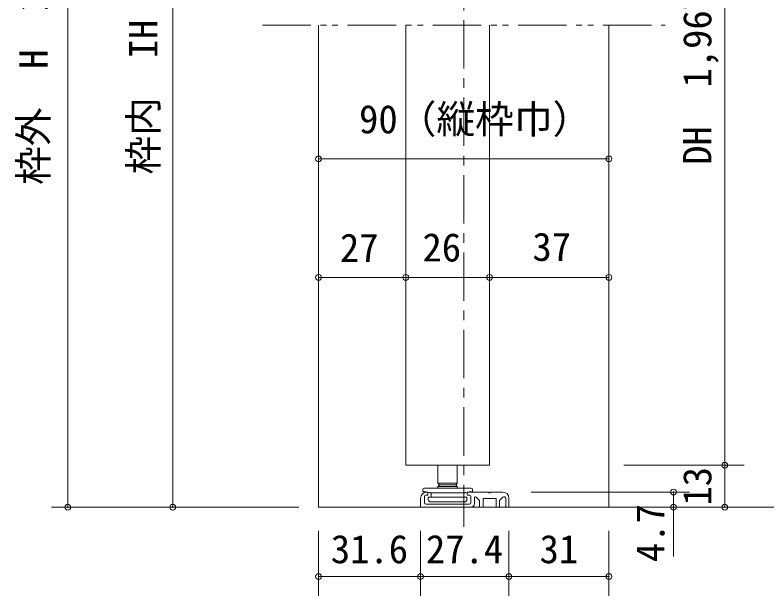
# Model space of a CAD drawing. Units: millimetres on the paper, enlarged 5 times, with parts at other scales. Extents: x -977 to 998, y -673 to 718.
# Drawn here: x -608.4 to -220, y -11.9 to 288.2 of the extents above; entities that cross this region are included whole.
import ezdxf
from ezdxf.enums import TextEntityAlignment as Align

# ---------------------------------------------------------------- set-up
doc = ezdxf.new("R2010")
doc.units = ezdxf.units.MM
doc.header["$LTSCALE"] = 5
doc.header["$PDMODE"] = 32
doc.header["$PDSIZE"] = 3
doc.linetypes.add('CHAIN1', pattern=[8, 5, -1, 1, -1])
doc.linetypes.add('DOUBLE_CHAIN1', pattern=[8.8, 5, -1, 0.6, -0.6, 0.6, -1])
doc.layers.add('3-1_四方枠', color=3, linetype='Continuous', lineweight=20)
doc.styles.add('ＭＳ ゴシック', font='')
doc.styles.get('ＭＳ ゴシック').set_extended_font_data('MS Gothic')

msp = doc.modelspace()

# ---------------------------------------------------------------- linework, layer by layer
at = {"layer": '3-1_四方枠', "color": 4, "linetype": 'CHAIN1', "lineweight": 9}
msp.add_line((-376.651, 525.522), (-376.651, 23.746), dxfattribs=at)
at = {"layer": '3-1_四方枠', "color": 4, "lineweight": 9}
for p, q in [((-581.2, 513.559), (-581.2, 33.922)), ((-241.848, 55.589), (-241.848, 453.559)), ((-526.981, 403.558), (-526.981, 33.922)), ((-451.651, 205.502), (-451.651, 247.168)), ((-451.651, 213.835), (-301.651, 213.835)), ((-406.651, 144.327), (-406.651, 202.165)), ((-363.317, 144.327), (-363.317, 202.165)), ((-451.651, 115.994), (-451.651, 173.832)), ((-231.848, 55.589), (-293.974, 55.589)), ((-231.848, 55.589), (-293.974, 55.589)), ((-241.848, 37.255), (-241.848, 55.589)), ((-241.848, 33.922), (-241.848, 55.589)), ((-259.984, 41.755), (-341.854, 41.755)), ((-268.317, 8.5), (-268.317, 41.755)), ((-589.533, 33.922), (-461.911, 33.922)), ((-231.848, 33.922), (-293.974, 33.922)), ((-259.984, 33.922), (-293.317, 33.922)), ((-451.651, -11.93), (-451.651, 21.77)), ((-398.985, -11.93), (-398.985, 21.77)), ((-353.315, -11.93), (-353.315, 21.77)), ((-301.651, -11.93), (-301.651, 21.77)), ((-451.651, -1.93), (-398.985, -1.93)), ((-398.985, -1.93), (-353.315, -1.93)), ((-353.315, -1.93), (-301.651, -1.93))]:
    msp.add_line(p, q, dxfattribs=at)
at = {"layer": '3-1_四方枠', "color": 7, "linetype": 'DOUBLE_CHAIN1'}
msp.add_line((-480.615, 282.966), (-272.686, 282.966), dxfattribs=at)
at = {"layer": '3-1_四方枠', "color": 8, "lineweight": 18}
for p, q in [((-451.651, 282.966), (-451.651, 33.922)), ((-301.651, 282.966), (-301.651, 33.922)), ((-451.651, 33.922), (-301.651, 33.922))]:
    msp.add_line(p, q, dxfattribs=at)
at = {"layer": '3-1_四方枠', "color": 1, "lineweight": 18}
for p, q in [((-406.651, 55.589), (-406.651, 282.966)), ((-363.317, 282.966), (-363.317, 55.589)), ((-363.317, 55.589), (-406.651, 55.589))]:
    msp.add_line(p, q, dxfattribs=at)
at = {"layer": '3-1_四方枠'}
for p, q in [((-389.984, 46.291), (-389.984, 55.589)), ((-379.984, 55.589), (-379.984, 46.291)), ((-397.818, 42.958), (-397.818, 41.791)), ((-372.983, 43.791), (-396.985, 43.791)), ((-389.984, 46.291), (-379.984, 46.291)), ((-389.151, 45.458), (-389.984, 46.291)), ((-389.984, 44.625), (-389.151, 45.458)), ((-389.984, 44.625), (-389.984, 43.791)), ((-389.984, 44.625), (-379.984, 44.625)), ((-384.984, 45.458), (-389.151, 45.458)), ((-380.817, 45.458), (-389.151, 45.458)), ((-380.817, 45.458), (-384.984, 45.458)), ((-380.817, 45.458), (-379.984, 46.291)), ((-380.817, 45.458), (-379.984, 44.625)), ((-379.984, 43.791), (-379.984, 44.625)), ((-372.15, 42.958), (-372.15, 41.791)), ((-396.143, 41.791), (-397.818, 41.791)), ((-396.985, 39.589), (-396.985, 36.255)), ((-395.485, 40.089), (-396.485, 40.089)), ((-394.104, 41.468), (-396.143, 41.791)), ((-395.151, 41.256), (-395.151, 40.422)), ((-393.734, 39.124), (-394.985, 39.124)), ((-394.985, 39.124), (-394.985, 37.958)), ((-393.401, 39.124), (-393.734, 39.124)), ((-376.567, 41.357), (-393.401, 41.357)), ((-393.401, 40.645), (-393.401, 39.458)), ((-376.567, 39.124), (-393.401, 39.124)), ((-376.567, 40.645), (-376.567, 39.458)), ((-376.233, 39.124), (-376.567, 39.124)), ((-374.983, 39.124), (-376.233, 39.124)), ((-373.824, 41.791), (-375.864, 41.468)), ((-374.983, 39.124), (-374.983, 37.958)), ((-374.816, 41.256), (-374.816, 40.422)), ((-374.483, 40.089), (-373.483, 40.089)), ((-374.316, 41.756), (-371.65, 41.756)), ((-372.15, 41.791), (-373.824, 41.791)), ((-372.983, 39.589), (-372.983, 36.255)), ((-363.816, 41.756), (-371.65, 41.756)), ((-368.629, 37.485), (-370.296, 39.152)), ((-363.316, 41.256), (-363.816, 41.756)), ((-363.316, 41.256), (-362.816, 41.756)), ((-356.649, 41.756), (-362.816, 41.756)), ((-358.149, 37.339), (-356.404, 39.083)), ((-398.985, 38.422), (-398.985, 33.922)), ((-384.984, 35.422), (-396.151, 35.422)), ((-376.317, 36.624), (-393.651, 36.624)), ((-373.816, 35.422), (-384.984, 35.422)), ((-371.15, 38.798), (-371.15, 35.589)), ((-366.649, 33.922), (-366.649, 38.255)), ((-360.149, 38.422), (-366.483, 38.422)), ((-359.982, 33.922), (-359.982, 38.255)), ((-358.149, 33.922), (-358.149, 37.339)), ((-353.315, 33.922), (-353.315, 38.422)), ((-384.984, 33.922), (-398.985, 33.922)), ((-372.816, 33.922), (-384.984, 33.922)), ((-358.149, 33.922), (-359.982, 33.922))]:
    msp.add_line(p, q, dxfattribs=at)
at = {"layer": '3-1_四方枠', "linetype": 'DOUBLE_CHAIN1'}
for p, q in [((-393.401, 41.357), (-394.104, 41.468)), ((-375.864, 41.468), (-376.567, 41.357)), ((-368.629, 37.485), (-368.483, 37.339)), ((-368.483, 37.339), (-368.483, 37.132))]:
    msp.add_line(p, q, dxfattribs=at)
at = {"layer": '3-1_四方枠', "color": 7, "lineweight": 18}
msp.add_line((-162.014, 33.922), (-451.651, 33.922), dxfattribs=at)
at = {"layer": '3-1_四方枠', "color": 4, "lineweight": 9}
msp.add_lwpolyline([(-451.651, 152.661), (-363.651, 152.661), (-301.651, 152.661)], dxfattribs=at)
at = {"layer": '3-1_四方枠'}
for points in [[(-366.649, 33.922), (-368.483, 33.922), (-368.483, 37.132)], [(-353.315, 33.922), (-354.982, 33.922), (-354.982, 38.494)]]:
    msp.add_lwpolyline(points, dxfattribs=at)
for centre, radius, start, end in [((-396.985, 42.958), 0.833, 90, 180), ((-372.983, 42.958), 0.833, 0, 90), ((-395.651, 38.422), 3.334, 90.00002, 180.00002), ((-396.485, 39.589), 0.5, 90, 180), ((-395.651, 41.256), 0.5, 0, 90.00002), ((-395.485, 40.422), 0.333, 270, 0.00002), ((-394.234, 40.645), 0.833, 0, 81), ((-393.734, 39.458), 0.333, 270, 0), ((-375.733, 40.645), 0.833, 99.00002, 180), ((-376.233, 39.458), 0.333, 180, 270), ((-374.316, 41.256), 0.5, 90, 180.00002), ((-374.483, 40.422), 0.333, 180.00002, 270), ((-373.483, 39.589), 0.5, 0, 90), ((-370.65, 38.798), 0.5, 45, 180.00002), ((-356.649, 38.422), 3.334, 0, 90), ((-355.815, 38.494), 0.833, 0, 135), ((-396.151, 36.255), 0.833, 180, 270), ((-393.651, 37.958), 1.333, 180, 270), ((-376.317, 37.958), 1.333, 270, 0), ((-373.816, 36.255), 0.833, 270, 0), ((-372.816, 35.589), 1.667, 270, 0), ((-368.983, 37.132), 0.5, 0, 45), ((-366.483, 38.255), 0.167, 90, 180), ((-360.149, 38.255), 0.167, 0, 90)]:
    msp.add_arc(centre, radius, start, end, dxfattribs=at)
at = {"layer": '3-1_四方枠', "color": 4}
for p in [(-451.651, 213.835), (-301.651, 213.835), (-451.651, 152.661), (-406.651, 152.661), (-363.317, 152.661), (-301.651, 152.661), (-241.848, 55.589), (-268.317, 41.755), (-581.2, 33.922), (-526.981, 33.922), (-268.317, 33.922), (-241.848, 33.922), (-451.651, -1.93), (-398.985, -1.93), (-353.315, -1.93), (-301.651, -1.93)]:
    msp.add_point(p, dxfattribs=at)

# ---------------------------------------------------------------- texts
at = {"layer": '3-1_四方枠', "color": 7, "style": 'ＭＳ ゴシック'}
for s, p in [('枠内\u3000IH\u30001,988', (-530.44, 205.796)), ('枠外  H\u30002,024', (-587.205, 200.444)), ('DH\u30001,967', (-244.348, 210.784)), ('13', (-244.348, 34.755)), ('4.7', (-268.58, 5.59))]:
    msp.add_text(s, height=14.66, rotation=90, dxfattribs=at).set_placement(p, align=Align.BOTTOM_LEFT)
for s, p in [('90（縦枠巾）', (-430.711, 222.655)), ('27', (-440.608, 156.235)), ('26', (-397.983, 156.456)), ('37', (-341.179, 156.758)), ('31.6', (-445.318, 0.57)), ('27.4', (-396.15, 0.57)), ('31', (-337.483, 0.57))]:
    msp.add_text(s, height=14.66, dxfattribs=at).set_placement(p, align=Align.BOTTOM_LEFT)

doc.saveas('drawing.dxf')
